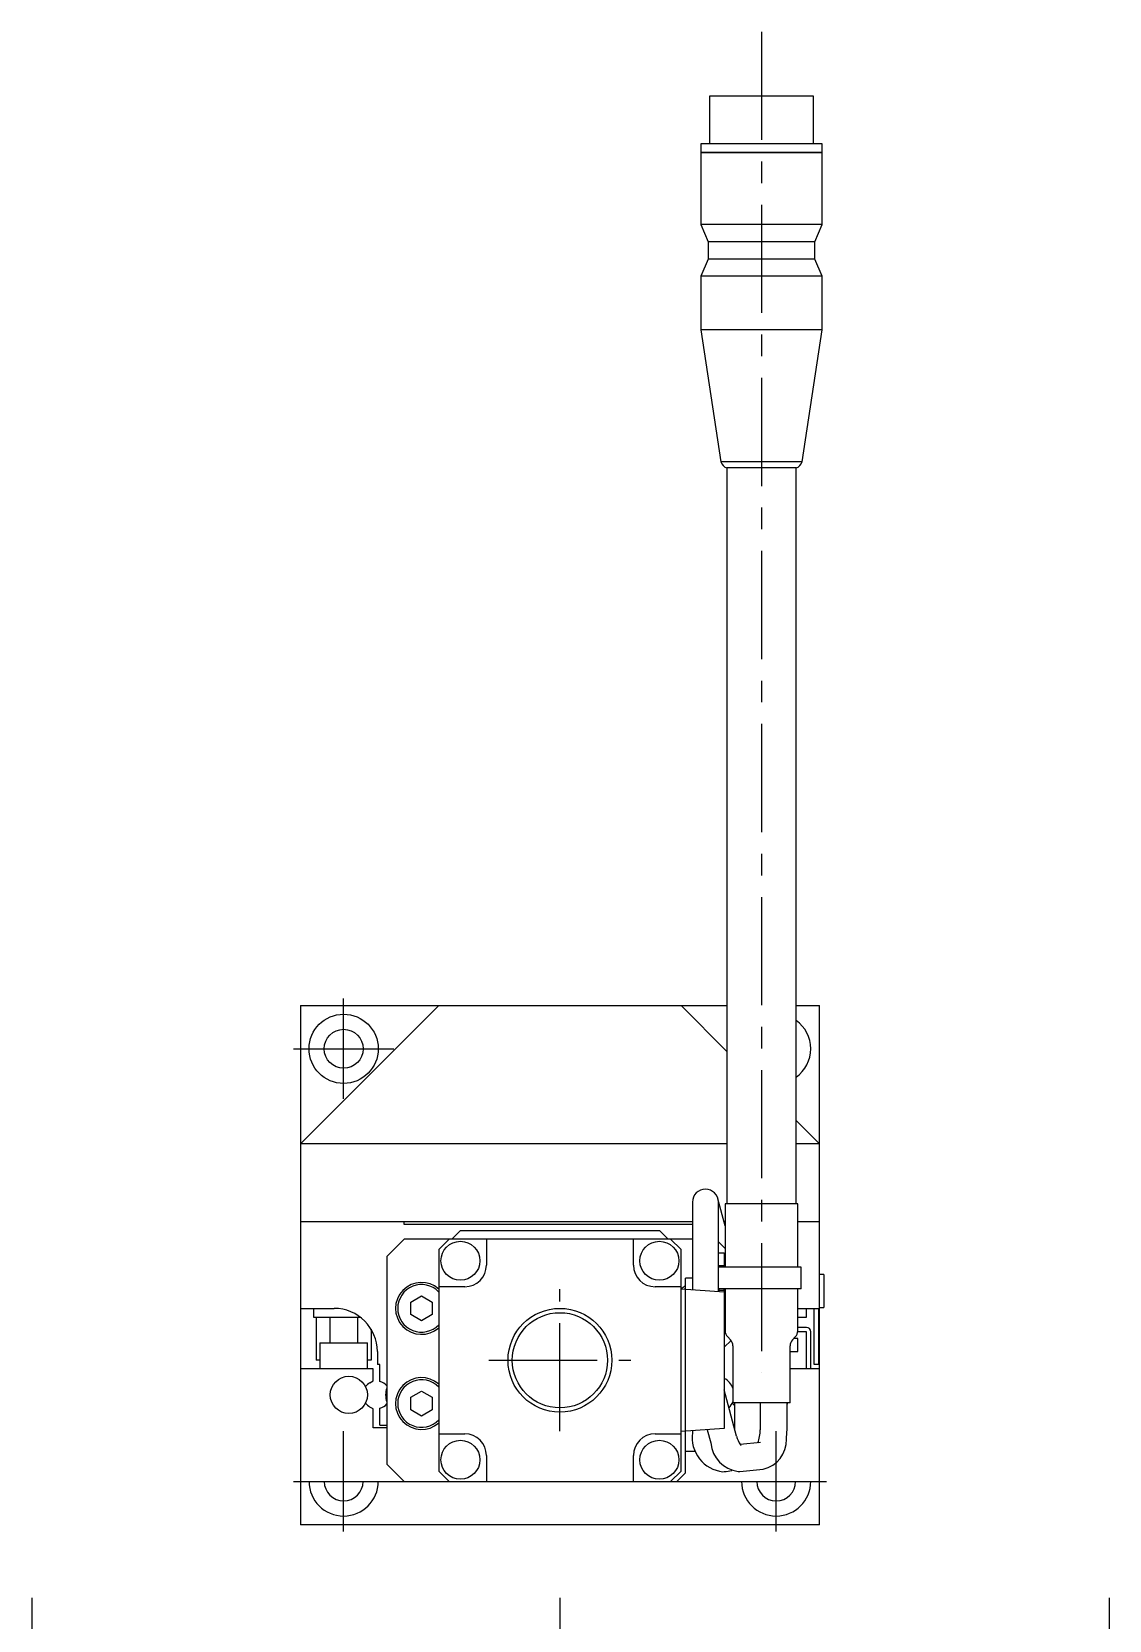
# Model space of a CAD drawing. Extents: x -100 to 406, y 14 to 563.
# Drawn here: x 52.8 to 177.4, y 379.2 to 562.8 of the extents above; entities that cross this region are included whole.
import ezdxf

# ---------------------------------------------------------------- set-up
doc = ezdxf.new("R2010")
doc.units = 0
doc.header["$LTSCALE"] = 10
doc.linetypes.add('CENTER', pattern=[2, 1.25, -0.25, 0.25, -0.25])
doc.layers.add('1', color=7, linetype='CONTINUOUS')

msp = doc.modelspace()

# ---------------------------------------------------------------- linework, layer by layer
at = {"layer": '1', "color": 4, "linetype": 'CENTER'}
for p, q in [((137.193803, 562.819192), (137.193803, 407.819192)), ((88.893803, 439.476297), (88.893803, 451.076297)), ((83.093803, 445.276297), (94.693803, 445.276297)), ((113.893803, 401.076297), (113.893803, 417.476297)), ((105.693803, 409.276297), (122.093803, 409.276297)), ((88.893803, 389.476297), (88.893803, 401.076297)), ((138.893803, 389.476297), (138.893803, 401.076297)), ((83.093803, 395.276297), (94.693803, 395.276297)), ((133.093803, 395.276297), (144.693803, 395.276297)), ((52.845529, 381.822444), (52.845529, 368.637494)), ((113.893803, 381.822444), (113.893803, 368.637494)), ((177.390104, 381.822444), (177.390104, 368.637494))]:
    msp.add_line(p, q, dxfattribs=at)
at = {"layer": '1', "color": 7, "linetype": 'CONTINUOUS'}
for p, q in [((131.193805, 555.362086), (131.193805, 549.862085)), ((143.193801, 555.362086), (131.193805, 555.362086)), ((143.193801, 549.862085), (143.193801, 555.362086)), ((130.193804, 549.862085), (130.193804, 548.862083)), ((144.193802, 549.862085), (130.193804, 549.862085)), ((144.193802, 548.862083), (144.193802, 549.862085)), ((130.243804, 548.862083), (130.193804, 548.812083)), ((144.193802, 548.862083), (130.193804, 548.862083)), ((130.193804, 548.812083), (130.193804, 540.555083)), ((144.193802, 548.812083), (130.193804, 548.812083)), ((144.193802, 548.812083), (144.143802, 548.862083)), ((144.193802, 540.555083), (144.193802, 548.812083)), ((130.193804, 540.555083), (131.043803, 538.555083)), ((144.193802, 540.555083), (130.193804, 540.555083)), ((143.343803, 538.555083), (144.193802, 540.555083)), ((131.043803, 538.555083), (131.043803, 536.555083)), ((143.343803, 538.555083), (131.043803, 538.555083)), ((143.343803, 536.555083), (143.343803, 538.555083)), ((131.043803, 536.555083), (130.193804, 534.555083)), ((143.343803, 536.555083), (131.043803, 536.555083)), ((144.193802, 534.555083), (143.343803, 536.555083)), ((130.193804, 534.555083), (130.193804, 528.362084)), ((144.193802, 534.555083), (130.193804, 534.555083)), ((144.193802, 528.362084), (144.193802, 534.555083)), ((130.193804, 528.362084), (132.509478, 513.128101)), ((144.193802, 528.362084), (130.193804, 528.362084)), ((141.878129, 513.128101), (144.193802, 528.362084)), ((141.878129, 513.128101), (132.509478, 513.128101)), ((133.193803, 512.404427), (133.193803, 427.362084)), ((141.193803, 512.404427), (133.193803, 512.404427)), ((141.193803, 427.362084), (141.193803, 512.404427)), ((83.893803, 434.276297), (99.893803, 450.276297)), ((83.893803, 450.276297), (83.893803, 390.276297)), ((83.893803, 450.276297), (133.193803, 450.276297)), ((127.893803, 450.276297), (133.193803, 444.976297)), ((141.193803, 450.276297), (143.893803, 450.276297)), ((143.893803, 390.276297), (143.893803, 450.276297)), ((141.193803, 436.976297), (143.893803, 434.276297)), ((133.193803, 434.276297), (83.893803, 434.276297)), ((143.893803, 434.276297), (141.193803, 434.276297)), ((132.993803, 424.832622), (132.160369, 427.943044)), ((129.21148, 427.554815), (129.21148, 417.434156)), ((132.21148, 417.224376), (132.21148, 427.554815)), ((132.993803, 427.362084), (132.993803, 420.026297)), ((141.393803, 427.362084), (132.993803, 427.362084)), ((141.393803, 420.026297), (141.393803, 427.362084)), ((129.21148, 425.276297), (83.893803, 425.276297)), ((95.893803, 424.976297), (95.893803, 425.276297)), ((129.21148, 424.976297), (95.893803, 424.976297)), ((102.393803, 424.276297), (101.393803, 423.276297)), ((102.393803, 424.276297), (125.393803, 424.276297)), ((126.393803, 423.276297), (125.393803, 424.276297)), ((132.993803, 425.276297), (132.874921, 425.276297)), ((143.893803, 425.276297), (141.393803, 425.276297)), ((95.893803, 423.276297), (93.893803, 421.276297)), ((129.21148, 423.276297), (95.893803, 423.276297)), ((101.093803, 423.276297), (99.893803, 422.076297)), ((105.393803, 423.276297), (105.393803, 420.276297)), ((122.393803, 420.276297), (122.393803, 423.276297)), ((127.893803, 422.076297), (126.693803, 423.276297)), ((132.993803, 422.176297), (132.21148, 422.958621)), ((93.893803, 421.276297), (93.893803, 397.276297)), ((99.893803, 422.076297), (99.893803, 396.476297)), ((127.893803, 396.476297), (127.893803, 422.076297)), ((132.21148, 421.676297), (132.893803, 421.676297)), ((132.893803, 421.676297), (132.893803, 420.026297)), ((129.21148, 418.776297), (128.393803, 418.776297)), ((128.393803, 396.276297), (128.393803, 418.776297)), ((132.893803, 420.176297), (132.21148, 420.176297)), ((141.793803, 420.026297), (132.21148, 420.026297)), ((132.823803, 420.176297), (132.823803, 420.026297)), ((141.793803, 417.526297), (141.793803, 420.026297)), ((144.393803, 419.176297), (143.893803, 419.176297)), ((144.393803, 419.176297), (144.393803, 415.376297)), ((102.893803, 417.776297), (99.893803, 417.776297)), ((127.893803, 417.776297), (124.893803, 417.776297)), ((127.893803, 417.526297), (132.893803, 417.176667)), ((141.793803, 417.526297), (132.21148, 417.526297)), ((132.21148, 417.376297), (132.893803, 417.376297)), ((132.823803, 417.526297), (132.823803, 417.376297)), ((132.893803, 417.526297), (132.893803, 401.375931)), ((132.993803, 417.526297), (132.993803, 412.676297)), ((141.393803, 412.676297), (141.393803, 417.526297)), ((83.893803, 415.276297), (87.793803, 415.276297)), ((85.393803, 415.276297), (85.393803, 414.276297)), ((96.643803, 415.997985), (97.893803, 416.719673)), ((96.643803, 414.55461), (96.643803, 415.997985)), ((97.893803, 416.719673), (99.143803, 415.997985)), ((99.143803, 415.997985), (99.143803, 414.55461)), ((141.393803, 415.276297), (143.893803, 415.276297)), ((142.393803, 414.276297), (142.393803, 415.276297)), ((143.293803, 408.776297), (143.293803, 415.276297)), ((143.793803, 415.276297), (143.793803, 408.776297)), ((143.893803, 415.376297), (144.393803, 415.376297)), ((85.393803, 414.276297), (90.793803, 414.276297)), ((85.718377, 414.276297), (85.718377, 409.276297)), ((87.30609, 414.276297), (87.30609, 411.276297)), ((90.481517, 414.276297), (90.481517, 411.276297)), ((97.893803, 413.832922), (96.643803, 414.55461)), ((99.143803, 414.55461), (97.893803, 413.832922)), ((141.393803, 414.276297), (142.393803, 414.276297)), ((142.393803, 413.076297), (141.393803, 413.076297)), ((86.143803, 411.276297), (91.643803, 411.276297)), ((86.143803, 411.276297), (86.143803, 408.276297)), ((91.643803, 408.276297), (91.643803, 411.276297)), ((92.06923, 412.866068), (92.06923, 409.276297)), ((132.893803, 410.776297), (133.681474, 411.563967)), ((133.286697, 411.969191), (133.60091, 411.654977)), ((140.786697, 411.654977), (141.10091, 411.969191)), ((141.393803, 411.776297), (140.908017, 411.776297)), ((142.393803, 412.576297), (141.388791, 412.576297)), ((141.393803, 410.276297), (141.393803, 411.776297)), ((142.393803, 408.276297), (142.393803, 412.576297)), ((142.893803, 408.276297), (142.893803, 412.576297)), ((92.793803, 410.276297), (92.793803, 408.776297)), ((133.893803, 410.94787), (133.893803, 404.362084)), ((140.493803, 404.362084), (140.493803, 410.94787)), ((140.493803, 410.276297), (141.393803, 410.276297)), ((92.293803, 408.276297), (83.893803, 408.276297)), ((86.143803, 409.276297), (85.718377, 409.276297)), ((92.06923, 409.276297), (91.643803, 409.276297)), ((92.293803, 406.884838), (92.293803, 408.276297)), ((93.093803, 408.776297), (92.793803, 408.776297)), ((93.093803, 406.812577), (93.093803, 408.776297)), ((143.893803, 408.276297), (140.493803, 408.276297)), ((143.793803, 408.776297), (143.293803, 408.776297)), ((91.933708, 406.676937), (92.293803, 406.884838)), ((134.319444, 400.521047), (132.893803, 405.84161)), ((96.643803, 404.997985), (97.893803, 405.719673)), ((96.643803, 403.55461), (96.643803, 404.997985)), ((97.893803, 405.719673), (99.143803, 404.997985)), ((99.143803, 404.997985), (99.143803, 403.55461)), ((140.493803, 404.362084), (133.893803, 404.362084)), ((134.093803, 404.362084), (134.093803, 401.363149)), ((137.043803, 404.362084), (137.043803, 401.227608)), ((140.143803, 401.227608), (140.143803, 404.362084)), ((92.293803, 403.667757), (91.933708, 403.875658)), ((92.293803, 401.476297), (92.293803, 403.667757)), ((93.093803, 401.776297), (93.093803, 403.740017)), ((97.893803, 402.832922), (96.643803, 403.55461)), ((99.143803, 403.55461), (97.893803, 402.832922)), ((93.893803, 401.476297), (92.293803, 401.476297)), ((93.093803, 401.776297), (93.893803, 401.776297)), ((99.893803, 400.776297), (102.893803, 400.776297)), ((124.893803, 400.776297), (127.893803, 400.776297)), ((132.893803, 401.375937), (127.893803, 401.026297)), ((129.21148, 401.118438), (129.21148, 400.892706)), ((130.918042, 401.237773), (131.325074, 399.718708)), ((133.983101, 401.776297), (134.093803, 401.776297)), ((134.093803, 401.476297), (134.063485, 401.476297)), ((128.393803, 398.776297), (129.602633, 398.776297)), ((137.089499, 399.773529), (134.742515, 399.546024)), ((134.849944, 399.420951), (134.780022, 399.496462)), ((93.893803, 397.276297), (95.893803, 395.276297)), ((105.393803, 398.276297), (105.393803, 395.276297)), ((122.393803, 395.276297), (122.393803, 398.276297)), ((134.699531, 396.427327), (137.388595, 396.687992)), ((83.893803, 395.276297), (143.893803, 395.276297)), ((99.893803, 396.476297), (101.093803, 395.276297)), ((126.693803, 395.276297), (127.893803, 396.476297)), ((127.393803, 395.276297), (128.393803, 396.276297)), ((132.733647, 396.393928), (132.888824, 396.402935)), ((132.888824, 396.402935), (133.043275, 396.420656)), ((133.043275, 396.420656), (133.102571, 396.429805)), ((133.102571, 396.429805), (133.75366, 396.537459)), ((134.506191, 396.417022), (134.635763, 396.422069)), ((134.635763, 396.422069), (134.699531, 396.427327)), ((143.893803, 390.276297), (83.893803, 390.276297))]:
    msp.add_line(p, q, dxfattribs=at)
for centre, radius in [((88.893803, 445.276297), 4), ((88.893803, 445.276297), 2.25), ((102.393803, 420.776297), 2.25), ((125.393803, 420.776297), 2.25), ((113.893803, 409.276297), 6), ((113.893803, 409.276297), 5.5), ((89.493803, 405.276297), 2.15), ((102.393803, 397.776297), 2.25), ((125.393803, 397.776297), 2.25)]:
    msp.add_circle(centre, radius, dxfattribs=at)
for centre, radius, start, end in [((133.48172, 513.362085), 1.000002, 193.531698, 253.266744), ((140.905886, 513.362085), 1.000002, 286.733256, 346.468302), ((138.893803, 445.276297), 4, 305.099631, 54.900369), ((130.71148, 427.554815), 1.5, 0, 180), ((102.893803, 420.276297), 2.5, 270, 0), ((124.893803, 420.276297), 2.5, 180, 270), ((97.893803, 415.276297), 3, 48.189685, 311.810315), ((97.893803, 415.276297), 2.75, 43.341758, 316.658242), ((129.893803, 415.276297), 3, 120, 131.810315), ((129.893803, 415.276297), 2.75, 123.055731, 126.052353), ((130.323803, 414.776297), 3.3, 51.98772, 55.108576), ((87.793803, 410.276297), 5, 0, 90), ((142.393803, 412.576297), 0.5, 0, 90), ((133.993803, 412.676297), 1, 180, 225), ((132.893803, 410.94787), 1, 0, 45), ((141.493803, 410.94787), 1, 135, 180), ((140.393803, 412.676297), 1, 315, 0), ((92.808708, 405.161392), 1.75, 120, 142.435105), ((92.693803, 405.276297), 1.5875, 40.895446, 75.405971), ((95.893803, 405.276297), 2.15, 158.471096, 201.528904), ((97.893803, 404.276297), 3, 48.189685, 311.810315), ((97.893803, 404.276297), 2.75, 43.341758, 316.658242), ((131.893803, 405.276297), 2.15, 21.528908, 62.282252), ((135.093803, 405.276297), 1.5875, 139.104557, 143.220957), ((92.808708, 405.391202), 1.75, 217.564895, 240), ((92.693803, 405.276297), 1.5875, 284.594029, 319.104554), ((131.893803, 405.276297), 2.15, 316.1527, 338.471092), ((135.093803, 405.276297), 1.5875, 216.779043, 230.955687), ((138.293803, 405.276297), 2.15, 329.368846, 334.835688), ((102.893803, 398.276297), 2.5, 0, 90), ((124.893803, 398.276297), 2.5, 90, 180), ((133.149338, 400.347549), 3.975414, 172.11807232, 263.99787546), ((137.182271, 401.19215), 2.940434, 193.19303223, 215.21731836), ((133.468844, 401.132672), 3.57622, 337.108519, 1.521178), ((132.453401, 401.221), 7.690405, 352.01026604, 0.04923225), ((135.024607, 400.099825), 3.719112, 185.8817291, 261.98731041), ((136.655712, 400.024278), 3.415834, 282.38939775, 2.14397779), ((88.893803, 395.276297), 4, 180, 0), ((88.893803, 395.276297), 2.25, 180, 0), ((138.893803, 395.276297), 4, 180, 0), ((138.893803, 395.276297), 2.25, 180, 0)]:
    msp.add_arc(centre, radius, start, end, dxfattribs=at)

doc.saveas('drawing.dxf')
